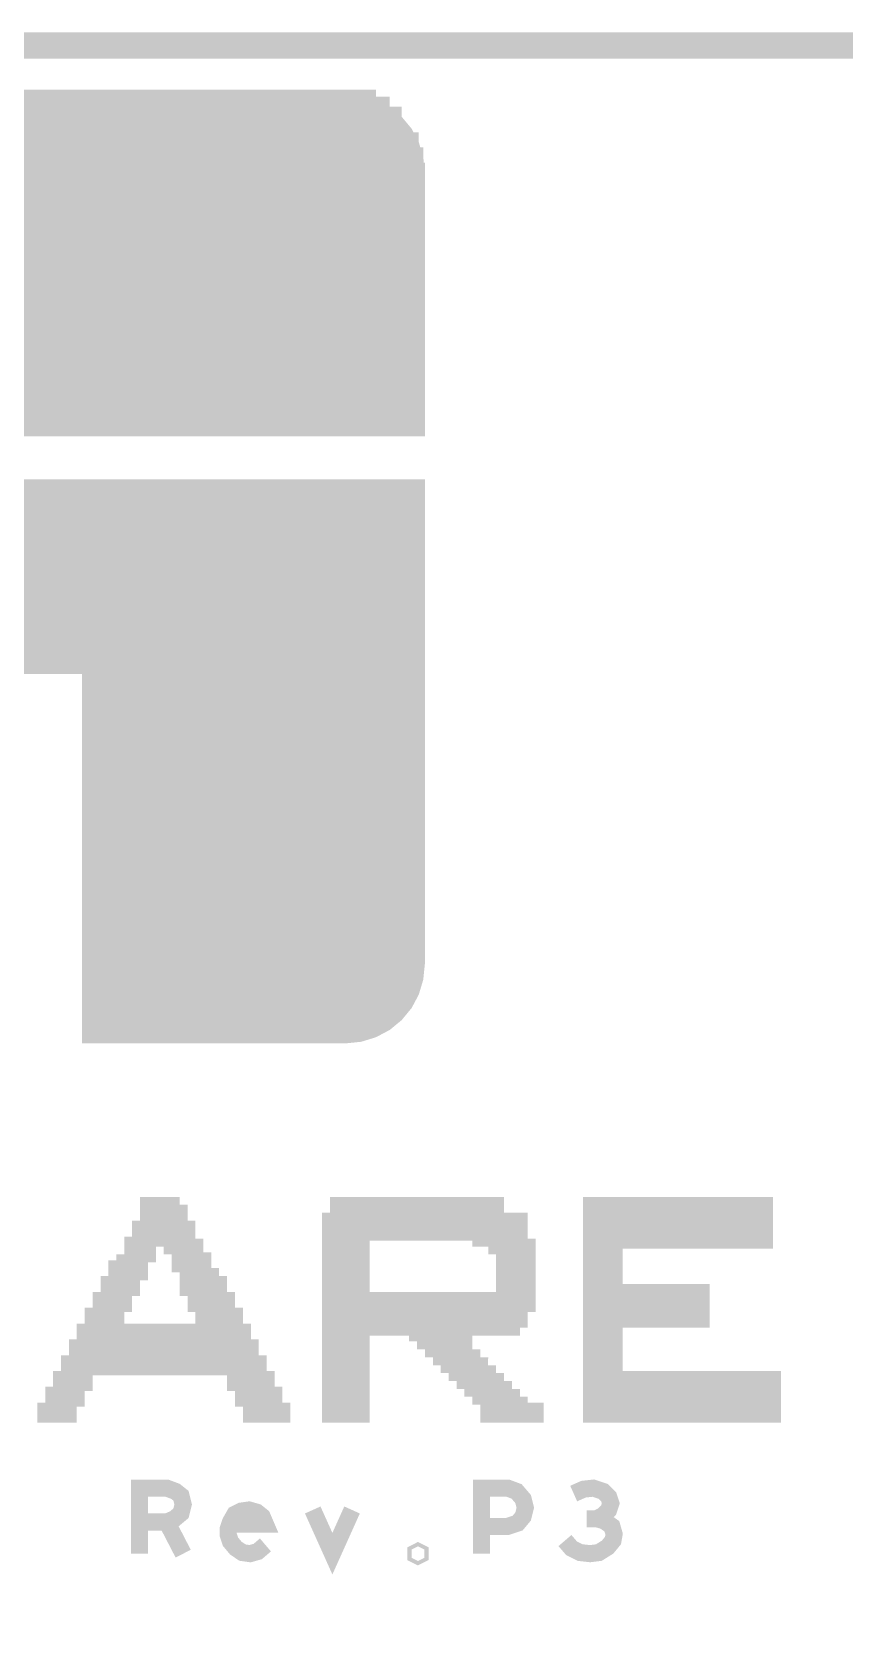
# Model space of a CAD drawing. Extents: x -0.1 to 55.1, y -0.1 to 48.1.
# Drawn here: x 15.04 to 21.24, y 35.8 to 48.1 of the extents above; entities that cross this region are included whole.
import ezdxf

# ---------------------------------------------------------------- set-up
doc = ezdxf.new("R2010")
doc.units = 0
doc.layers.add('MASK_TOP_ART', color=10, linetype='CONTINUOUS')
doc.layers.add('SILK_TOP_ART', color=11, linetype='CONTINUOUS')

msp = doc.modelspace()

# ---------------------------------------------------------------- linework, layer by layer
at = {"layer": 'MASK_TOP_ART', "const_width": 0.2}
msp.add_lwpolyline([(11, 0), (55, 0), (55, 48), (0, 48), (0, 0), (11, 0)], dxfattribs=at)
at = {"layer": 'SILK_TOP_ART'}
for points, const_width in [([(11, 0), (55, 0), (55, 48), (0, 48), (0, 0), (11, 0)], 0.2), ([(17.766, 47.532), (11.061, 47.532)], 0.1524), ([(17.662, 47.587), (11.165, 47.587)], 0.1524), ([(17.857, 47.456), (10.969, 47.456)], 0.1524), ([(17.988, 47.261), (10.839, 47.261)], 0.1524), ([(18.022, 47.147), (10.805, 47.147)], 0.1524), ([(18.034, 47.03), (10.792, 47.03)], 0.1524), ([(18.034, 44.616), (13.609, 44.616)], 0.1524), ([(16.164, 39.144), (15.862, 39.144)], 0.1524), ([(16.224, 39.084), (15.862, 39.084)], 0.1524), ([(18.638, 39.144), (17.31, 39.144)], 0.1524), ([(20.69, 39.144), (19.241, 39.144)], 0.1524), ([(20.69, 39.084), (19.241, 39.084)], 0.1524), ([(16.284, 38.963), (15.801, 38.963)], 0.1524), ([(18.819, 39.023), (17.25, 39.023)], 0.1524), ([(18.819, 38.963), (17.25, 38.963)], 0.1524), ([(20.69, 39.023), (19.241, 39.023)], 0.1524), ([(20.69, 38.963), (19.241, 38.963)], 0.1524), ([(15.983, 38.842), (15.741, 38.842)], 0.1524), ([(17.612, 38.903), (17.25, 38.903)], 0.1524), ([(17.612, 38.842), (17.25, 38.842)], 0.1524), ([(20.69, 38.903), (19.241, 38.903)], 0.1524), ([(19.543, 38.842), (19.241, 38.842)], 0.1524), ([(16.405, 38.722), (16.103, 38.722)], 0.1524), ([(17.612, 38.782), (17.25, 38.782)], 0.1524), ([(17.612, 38.722), (17.25, 38.722)], 0.1524), ([(18.879, 38.722), (18.578, 38.722)], 0.1524), ([(19.543, 38.782), (19.241, 38.782)], 0.1524), ([(19.543, 38.722), (19.241, 38.722)], 0.1524), ([(15.922, 38.661), (15.62, 38.661)], 0.1524), ([(16.465, 38.601), (16.164, 38.601)], 0.1524), ([(17.612, 38.661), (17.25, 38.661)], 0.1524), ([(17.612, 38.601), (17.25, 38.601)], 0.1524), ([(18.879, 38.661), (18.578, 38.661)], 0.1524), ([(18.879, 38.601), (18.578, 38.601)], 0.1524), ([(19.543, 38.661), (19.241, 38.661)], 0.1524), ([(19.543, 38.601), (19.241, 38.601)], 0.1524), ([(15.862, 38.541), (15.56, 38.541)], 0.1524), ([(16.526, 38.541), (16.164, 38.541)], 0.1524), ([(17.612, 38.541), (17.25, 38.541)], 0.1524), ([(17.612, 38.48), (17.25, 38.48)], 0.1524), ([(18.879, 38.541), (18.578, 38.541)], 0.1524), ([(19.543, 38.541), (19.241, 38.541)], 0.1524), ([(20.207, 38.48), (19.241, 38.48)], 0.1524), ([(15.801, 38.42), (15.5, 38.42)], 0.1524), ([(16.586, 38.42), (16.224, 38.42)], 0.1524), ([(18.879, 38.42), (17.25, 38.42)], 0.1524), ([(18.819, 38.36), (17.25, 38.36)], 0.1524), ([(20.207, 38.42), (19.241, 38.42)], 0.1524), ([(20.207, 38.36), (19.241, 38.36)], 0.1524), ([(15.741, 38.299), (15.439, 38.299)], 0.1524), ([(16.646, 38.299), (16.284, 38.299)], 0.1524), ([(18.819, 38.299), (17.25, 38.299)], 0.1524), ([(18.759, 38.239), (17.25, 38.239)], 0.1524), ([(20.207, 38.299), (19.241, 38.299)], 0.1524), ([(19.543, 38.239), (19.241, 38.239)], 0.1524), ([(16.707, 38.178), (15.379, 38.178)], 0.1524), ([(17.612, 38.178), (17.25, 38.178)], 0.1524), ([(17.612, 38.118), (17.25, 38.118)], 0.1524), ([(19.543, 38.178), (19.241, 38.178)], 0.1524), ([(19.543, 38.118), (19.241, 38.118)], 0.1524), ([(16.827, 37.937), (15.258, 37.937)], 0.1524), ([(16.767, 38.058), (15.319, 38.058)], 0.1524), ([(17.612, 38.058), (17.25, 38.058)], 0.1524), ([(17.612, 37.997), (17.25, 37.997)], 0.1524), ([(17.612, 37.937), (17.25, 37.937)], 0.1524), ([(19.543, 38.058), (19.241, 38.058)], 0.1524), ([(19.543, 37.997), (19.241, 37.997)], 0.1524), ([(19.543, 37.937), (19.241, 37.937)], 0.1524), ([(15.5, 37.816), (15.198, 37.816)], 0.1524), ([(16.888, 37.816), (16.526, 37.816)], 0.1524), ([(17.612, 37.877), (17.25, 37.877)], 0.1524), ([(17.612, 37.816), (17.25, 37.816)], 0.1524), ([(19.543, 37.877), (19.241, 37.877)], 0.1524), ([(20.75, 37.816), (19.241, 37.816)], 0.1524), ([(15.439, 37.696), (15.138, 37.696)], 0.1524), ([(16.948, 37.696), (16.586, 37.696)], 0.1524), ([(17.612, 37.756), (17.25, 37.756)], 0.1524), ([(17.612, 37.696), (17.25, 37.696)], 0.1524), ([(20.75, 37.756), (19.241, 37.756)], 0.1524), ([(20.75, 37.696), (19.241, 37.696)], 0.1524), ([(15.077, 37.575), (15.379, 37.575)], 0.1524), ([(16.646, 37.575), (17.008, 37.575)], 0.1524), ([(17.612, 37.635), (17.25, 37.635)], 0.1524), ([(17.25, 37.575), (17.612, 37.575)], 0.1524), ([(18.457, 37.575), (18.94, 37.575)], 0.1524), ([(20.75, 37.635), (19.241, 37.635)], 0.1524), ([(19.241, 37.575), (20.75, 37.575)], 0.1524), ([(15.8573, 36.5), (15.8573, 37), (16.0657, 37), (16.1323, 36.975), (16.174, 36.9417), (16.1907, 36.875), (16.174, 36.8083), (16.124, 36.7667), (16.0657, 36.7417), (15.8573, 36.7417)], 0.13), ([(18.4669, 36.5), (18.4669, 37), (18.6669, 37), (18.7336, 36.975), (18.7836, 36.9167), (18.8003, 36.85), (18.7836, 36.7833), (18.7419, 36.7333), (18.6669, 36.7083), (18.4669, 36.7083)], 0.13), ([(19.3443, 36.7667), (19.3943, 36.7917), (19.436, 36.8333), (19.4527, 36.8833), (19.436, 36.9333), (19.3943, 36.975), (19.3193, 37), (19.2443, 36.9917), (19.1693, 36.9583)], 0.13), ([(16.0657, 36.7417), (16.1907, 36.5)], 0.13), ([(16.5514, 36.725), (16.8181, 36.725), (16.7931, 36.7833), (16.7514, 36.8167), (16.6931, 36.8333), (16.6347, 36.825), (16.5847, 36.8), (16.5514, 36.7417), (16.5347, 36.6917), (16.5347, 36.6417), (16.5514, 36.5917), (16.5931, 36.5417), (16.6431, 36.5083), (16.7014, 36.5), (16.7597, 36.5167), (16.8181, 36.5667)], 0.13), ([(17.1788, 36.8333), (17.3288, 36.5), (17.4788, 36.8333)], 0.13), ([(19.1027, 36.6), (19.1527, 36.5417), (19.2193, 36.5083), (19.2943, 36.5), (19.361, 36.5083), (19.4277, 36.55), (19.4693, 36.6), (19.4777, 36.65), (19.461, 36.7083), (19.4027, 36.75), (19.3443, 36.7667), (19.2693, 36.7667)], 0.13), ([(17.9812, 36.4833), (17.9645, 36.4917), (17.9645, 36.5083), (17.9812, 36.5167), (17.9979, 36.5083), (17.9979, 36.4917), (17.9812, 36.4833)], 0.13)]:
    msp.add_lwpolyline(points, dxfattribs=dict(at, const_width=const_width))
for points in [[(11.16513, 47.58704), (11.278, 47.621), (17.66173, 47.58704), (17.549, 47.621)], [(11.27859, 47.62106), (11.396, 47.633), (17.54802, 47.62106), (17.431, 47.633)], [(11.27859, 47.62104), (11.27859, 47.62106), (17.54821, 47.62104), (17.54802, 47.62106)], [(14.4135, 47.62102), (11.27859, 47.62104), (17.54841, 47.62102), (17.54821, 47.62104)], [(17.54841, 47.621), (14.4135, 47.62102), (17.54841, 47.621), (17.54841, 47.62102)], [(10.96904, 47.45604), (11.061, 47.532), (17.8569, 47.45604), (17.766, 47.532)], [(11.061, 47.532), (11.06101, 47.532), (17.766, 47.532), (11.06101, 47.532)], [(11.06107, 47.53204), (11.165, 47.587), (17.76585, 47.53204), (17.66201, 47.587)], [(17.76592, 47.532), (11.06107, 47.53204), (17.76592, 47.532), (17.76585, 47.53204)], [(11.165, 47.587), (11.165, 47.587), (17.66201, 47.587), (11.165, 47.587)], [(17.66186, 47.587), (11.16513, 47.58704), (17.66186, 47.587), (17.66173, 47.58704)], [(10.83902, 47.26103), (10.89401, 47.36499), (17.98795, 47.26103), (17.93301, 47.36499)], [(10.89401, 47.36499), (10.89401, 47.365), (17.93301, 47.36499), (10.89401, 47.365)], [(10.89403, 47.36503), (10.969, 47.45599), (17.93293, 47.36503), (17.85701, 47.45599)], [(17.93296, 47.365), (10.89403, 47.36503), (17.93296, 47.365), (17.93293, 47.36503)], [(10.969, 47.45599), (10.96901, 47.456), (17.85701, 47.45599), (10.96901, 47.456)], [(17.85694, 47.456), (10.96904, 47.45604), (17.85694, 47.456), (17.8569, 47.45604)], [(10.80501, 47.14703), (10.83901, 47.26099), (18.02197, 47.14703), (17.98801, 47.26099)], [(10.83901, 47.26099), (10.83901, 47.261), (17.98801, 47.26099), (10.83901, 47.261)], [(17.98797, 47.261), (10.83902, 47.26103), (17.98797, 47.261), (17.98795, 47.26103)], [(10.792, 47.03002), (10.80501, 47.14698), (18.03398, 47.03002), (18.022, 47.14698)], [(18.02197, 47.147), (10.80501, 47.14703), (18.02197, 47.147), (18.02197, 47.14703)], [(10.80501, 47.14698), (10.80502, 47.147), (18.022, 47.14698), (10.80502, 47.147)], [(18.03398, 47.03), (10.792, 47.03002), (18.03398, 47.03), (18.03398, 47.03002)], [(10.79202, 47.02998), (10.79202, 47.03), (18.034, 47.02998), (10.79202, 47.03)], [(10.79202, 45.018), (10.79202, 47.02998), (18.03398, 45.018), (18.034, 47.02998)], [(10.79202, 45.01798), (10.79202, 45.018), (13.206, 45.01798), (18.03398, 45.018)], [(13.609, 43.20802), (13.60902, 44.61598), (18.03399, 43.20802), (18.034, 44.61598)], [(13.60902, 44.61598), (13.60902, 44.616), (18.034, 44.61598), (13.60902, 44.616)], [(15.41898, 43.208), (13.609, 43.20802), (18.03399, 43.208), (18.03399, 43.20802)], [(15.41902, 40.995), (15.41898, 43.208), (18.03398, 40.995), (18.03399, 43.208)], [(15.419, 40.87702), (15.41902, 40.99498), (18.02198, 40.87702), (18.034, 40.99498)], [(15.41902, 40.99498), (15.41902, 40.995), (18.034, 40.99498), (15.41902, 40.995)], [(18.02198, 40.877), (15.419, 40.87702), (18.02198, 40.877), (18.02198, 40.87702)], [(15.419, 40.76302), (15.41902, 40.87697), (17.98799, 40.76302), (18.02199, 40.87697)], [(15.41902, 40.87697), (15.41902, 40.877), (18.02199, 40.87697), (15.41902, 40.877)], [(17.98799, 40.763), (15.419, 40.76302), (17.98799, 40.763), (17.98799, 40.76302)], [(15.419, 40.66002), (15.41902, 40.76297), (17.933, 40.66002), (17.98798, 40.76297)], [(15.41902, 40.76297), (15.41902, 40.763), (17.98798, 40.76297), (15.41902, 40.763)], [(17.93299, 40.66), (15.419, 40.66002), (17.93299, 40.66), (17.933, 40.66002)], [(15.419, 40.56802), (15.41902, 40.65997), (17.85701, 40.56802), (17.93297, 40.65997)], [(15.41902, 40.65997), (15.41902, 40.66), (17.93297, 40.65997), (15.41902, 40.66)], [(17.85699, 40.568), (15.419, 40.56802), (17.85699, 40.568), (17.85701, 40.56802)], [(15.419, 40.49302), (15.41902, 40.56796), (17.76602, 40.49302), (17.85696, 40.56796)], [(17.76599, 40.493), (15.419, 40.49302), (17.76599, 40.493), (17.76602, 40.49302)], [(15.419, 40.43802), (15.41902, 40.49296), (17.66203, 40.43802), (17.76593, 40.49296)], [(15.41902, 40.56796), (15.41902, 40.568), (17.85696, 40.56796), (15.41902, 40.568)], [(15.41902, 40.49296), (15.41902, 40.493), (17.76593, 40.49296), (15.41902, 40.493)], [(17.662, 40.438), (15.419, 40.43802), (17.662, 40.438), (17.66203, 40.43802)], [(15.419, 40.40302), (15.41902, 40.43796), (17.54907, 40.40302), (17.66187, 40.43796)], [(17.549, 40.403), (15.419, 40.40302), (17.549, 40.403), (17.54907, 40.40302)], [(15.419, 40.39102), (15.41902, 40.40294), (17.4312, 40.39102), (17.54841, 40.40294)], [(17.431, 40.391), (15.419, 40.39102), (17.431, 40.391), (17.4312, 40.39102)], [(15.41902, 40.43796), (15.41902, 40.438), (17.66187, 40.43796), (15.41902, 40.438)], [(15.41902, 40.40296), (15.41902, 40.403), (17.54841, 40.40296), (15.41902, 40.403)], [(15.41902, 40.40294), (15.41902, 40.40296), (17.54841, 40.40294), (17.54841, 40.40296)], [(15.86202, 39.14398), (15.86202, 39.144), (16.164, 39.14398), (15.86202, 39.144)], [(15.86202, 39.084), (15.86202, 39.14398), (16.16398, 39.084), (16.164, 39.14398)], [(17.31002, 39.14398), (17.31002, 39.144), (18.638, 39.14398), (17.31002, 39.144)], [(17.31002, 39.084), (17.31002, 39.14398), (18.63798, 39.084), (18.638, 39.14398)], [(19.24102, 39.14398), (19.24102, 39.144), (20.69, 39.14398), (19.24102, 39.144)], [(19.24102, 39.084), (19.24102, 39.14398), (20.68998, 39.084), (20.69, 39.14398)], [(15.80102, 39.02298), (15.80102, 39.023), (16.284, 39.02298), (15.80102, 39.023)], [(15.80102, 38.963), (15.80102, 39.02298), (16.28398, 38.963), (16.284, 39.02298)], [(15.86202, 39.08398), (15.86202, 39.084), (16.224, 39.08398), (15.86202, 39.084)], [(15.86202, 39.023), (15.86202, 39.08398), (16.22398, 39.023), (16.224, 39.08398)], [(17.25002, 39.08398), (17.25002, 39.084), (18.759, 39.08398), (17.25002, 39.084)], [(17.25002, 39.023), (17.25002, 39.08398), (18.75898, 39.023), (18.759, 39.08398)], [(17.25002, 39.02298), (17.25002, 39.023), (18.819, 39.02298), (17.25002, 39.023)], [(17.25002, 38.963), (17.25002, 39.02298), (18.81898, 38.963), (18.819, 39.02298)], [(19.24102, 39.08398), (19.24102, 39.084), (20.69, 39.08398), (19.24102, 39.084)], [(19.24102, 39.023), (19.24102, 39.08398), (20.68998, 39.023), (20.69, 39.08398)], [(19.24102, 39.02298), (19.24102, 39.023), (20.69, 39.02298), (19.24102, 39.023)], [(19.24102, 38.963), (19.24102, 39.02298), (20.68998, 38.963), (20.69, 39.02298)], [(15.74102, 38.90298), (15.74102, 38.903), (16.345, 38.90298), (15.74102, 38.903)], [(15.74102, 38.842), (15.74102, 38.90298), (16.34498, 38.842), (16.345, 38.90298)], [(15.80102, 38.96298), (15.80102, 38.963), (16.284, 38.96298), (15.80102, 38.963)], [(15.80102, 38.903), (15.80102, 38.96298), (16.28398, 38.903), (16.284, 38.96298)], [(17.25002, 38.96298), (17.25002, 38.963), (18.819, 38.96298), (17.25002, 38.963)], [(17.25002, 38.903), (17.25002, 38.96298), (18.81898, 38.903), (18.819, 38.96298)], [(17.25002, 38.90298), (17.25002, 38.903), (17.612, 38.90298), (17.25002, 38.903)], [(17.25002, 38.842), (17.25002, 38.90298), (17.61198, 38.842), (17.612, 38.90298)], [(18.39602, 38.90298), (18.39602, 38.903), (18.879, 38.90298), (18.39602, 38.903)], [(18.39602, 38.842), (18.39602, 38.90298), (18.87898, 38.842), (18.879, 38.90298)], [(19.24102, 38.96298), (19.24102, 38.963), (20.69, 38.96298), (19.24102, 38.963)], [(19.24102, 38.903), (19.24102, 38.96298), (20.68998, 38.903), (20.69, 38.96298)], [(19.24102, 38.90298), (19.24102, 38.903), (20.69, 38.90298), (19.24102, 38.903)], [(19.24102, 38.842), (19.24102, 38.90298), (20.68998, 38.842), (20.69, 38.90298)], [(15.68102, 38.78198), (15.68102, 38.782), (15.983, 38.78198), (15.68102, 38.782)], [(15.68102, 38.722), (15.68102, 38.78198), (15.98298, 38.722), (15.983, 38.78198)], [(15.74102, 38.84198), (15.74102, 38.842), (15.983, 38.84198), (15.74102, 38.842)], [(15.74102, 38.782), (15.74102, 38.84198), (15.98298, 38.782), (15.983, 38.84198)], [(16.04302, 38.84198), (16.04302, 38.842), (16.345, 38.84198), (16.04302, 38.842)], [(16.04302, 38.782), (16.04302, 38.84198), (16.34498, 38.782), (16.345, 38.84198)], [(16.10302, 38.78198), (16.10302, 38.782), (16.405, 38.78198), (16.10302, 38.782)], [(16.10302, 38.722), (16.10302, 38.78198), (16.40498, 38.722), (16.405, 38.78198)], [(17.25002, 38.84198), (17.25002, 38.842), (17.612, 38.84198), (17.25002, 38.842)], [(17.25002, 38.782), (17.25002, 38.84198), (17.61198, 38.782), (17.612, 38.84198)], [(17.25002, 38.78198), (17.25002, 38.782), (17.612, 38.78198), (17.25002, 38.782)], [(17.25002, 38.722), (17.25002, 38.78198), (17.61198, 38.722), (17.612, 38.78198)], [(18.51702, 38.84198), (18.51702, 38.842), (18.879, 38.84198), (18.51702, 38.842)], [(18.51702, 38.782), (18.51702, 38.84198), (18.87898, 38.782), (18.879, 38.84198)], [(18.57802, 38.78198), (18.57802, 38.782), (18.879, 38.78198), (18.57802, 38.782)], [(18.57802, 38.722), (18.57802, 38.78198), (18.87898, 38.722), (18.879, 38.78198)], [(19.24102, 38.84198), (19.24102, 38.842), (19.543, 38.84198), (19.24102, 38.842)], [(19.24102, 38.782), (19.24102, 38.84198), (19.54298, 38.782), (19.543, 38.84198)], [(19.24102, 38.78198), (19.24102, 38.782), (19.543, 38.78198), (19.24102, 38.782)], [(19.24102, 38.722), (19.24102, 38.78198), (19.54298, 38.722), (19.543, 38.78198)], [(15.62002, 38.72198), (15.62002, 38.722), (15.922, 38.72198), (15.62002, 38.722)], [(15.62002, 38.661), (15.62002, 38.72198), (15.92198, 38.661), (15.922, 38.72198)], [(15.62002, 38.66098), (15.62002, 38.661), (15.922, 38.66098), (15.62002, 38.661)], [(15.62002, 38.601), (15.62002, 38.66098), (15.92198, 38.601), (15.922, 38.66098)], [(16.10302, 38.72198), (16.10302, 38.722), (16.405, 38.72198), (16.10302, 38.722)], [(16.10302, 38.661), (16.10302, 38.72198), (16.40498, 38.661), (16.405, 38.72198)], [(16.16402, 38.66098), (16.16402, 38.661), (16.465, 38.66098), (16.16402, 38.661)], [(16.16402, 38.601), (16.16402, 38.66098), (16.46498, 38.601), (16.465, 38.66098)], [(17.25002, 38.72198), (17.25002, 38.722), (17.612, 38.72198), (17.25002, 38.722)], [(17.25002, 38.661), (17.25002, 38.72198), (17.61198, 38.661), (17.612, 38.72198)], [(17.25002, 38.66098), (17.25002, 38.661), (17.612, 38.66098), (17.25002, 38.661)], [(17.25002, 38.601), (17.25002, 38.66098), (17.61198, 38.601), (17.612, 38.66098)], [(18.57802, 38.72198), (18.57802, 38.722), (18.879, 38.72198), (18.57802, 38.722)], [(18.57802, 38.661), (18.57802, 38.72198), (18.87898, 38.661), (18.879, 38.72198)], [(18.57802, 38.66098), (18.57802, 38.661), (18.879, 38.66098), (18.57802, 38.661)], [(18.57802, 38.601), (18.57802, 38.66098), (18.87898, 38.601), (18.879, 38.66098)], [(19.24102, 38.72198), (19.24102, 38.722), (19.543, 38.72198), (19.24102, 38.722)], [(19.24102, 38.661), (19.24102, 38.72198), (19.54298, 38.661), (19.543, 38.72198)], [(19.24102, 38.66098), (19.24102, 38.661), (19.543, 38.66098), (19.24102, 38.661)], [(19.24102, 38.601), (19.24102, 38.66098), (19.54298, 38.601), (19.543, 38.66098)], [(15.56002, 38.60098), (15.56002, 38.601), (15.862, 38.60098), (15.56002, 38.601)], [(15.56002, 38.541), (15.56002, 38.60098), (15.86198, 38.541), (15.862, 38.60098)], [(15.56002, 38.54098), (15.56002, 38.541), (15.862, 38.54098), (15.56002, 38.541)], [(15.56002, 38.48), (15.56002, 38.54098), (15.86198, 38.48), (15.862, 38.54098)], [(16.16402, 38.60098), (16.16402, 38.601), (16.465, 38.60098), (16.16402, 38.601)], [(16.16402, 38.541), (16.16402, 38.60098), (16.46498, 38.541), (16.465, 38.60098)], [(16.16402, 38.54098), (16.16402, 38.541), (16.526, 38.54098), (16.16402, 38.541)], [(16.16402, 38.48), (16.16402, 38.54098), (16.52598, 38.48), (16.526, 38.54098)], [(17.25002, 38.60098), (17.25002, 38.601), (17.612, 38.60098), (17.25002, 38.601)], [(17.25002, 38.541), (17.25002, 38.60098), (17.61198, 38.541), (17.612, 38.60098)], [(17.25002, 38.54098), (17.25002, 38.541), (17.612, 38.54098), (17.25002, 38.541)], [(17.25002, 38.48), (17.25002, 38.54098), (17.61198, 38.48), (17.612, 38.54098)], [(18.57802, 38.60098), (18.57802, 38.601), (18.879, 38.60098), (18.57802, 38.601)], [(18.57802, 38.541), (18.57802, 38.60098), (18.87898, 38.541), (18.879, 38.60098)], [(18.57802, 38.54098), (18.57802, 38.541), (18.879, 38.54098), (18.57802, 38.541)], [(18.57802, 38.48), (18.57802, 38.54098), (18.87898, 38.48), (18.879, 38.54098)], [(19.24102, 38.60098), (19.24102, 38.601), (19.543, 38.60098), (19.24102, 38.601)], [(19.24102, 38.541), (19.24102, 38.60098), (19.54298, 38.541), (19.543, 38.60098)], [(19.24102, 38.54098), (19.24102, 38.541), (19.543, 38.54098), (19.24102, 38.541)], [(19.24102, 38.48), (19.24102, 38.54098), (19.54298, 38.48), (19.543, 38.54098)], [(15.50002, 38.47998), (15.50002, 38.48), (15.801, 38.47998), (15.50002, 38.48)], [(15.50002, 38.42), (15.50002, 38.47998), (15.80098, 38.42), (15.801, 38.47998)], [(15.50002, 38.41998), (15.50002, 38.42), (15.801, 38.41998), (15.50002, 38.42)], [(15.50002, 38.36), (15.50002, 38.41998), (15.80098, 38.36), (15.801, 38.41998)], [(16.22402, 38.47998), (16.22402, 38.48), (16.526, 38.47998), (16.22402, 38.48)], [(16.22402, 38.42), (16.22402, 38.47998), (16.52598, 38.42), (16.526, 38.47998)], [(16.22402, 38.41998), (16.22402, 38.42), (16.586, 38.41998), (16.22402, 38.42)], [(16.22402, 38.36), (16.22402, 38.41998), (16.58598, 38.36), (16.586, 38.41998)], [(17.25002, 38.47998), (17.25002, 38.48), (17.612, 38.47998), (17.25002, 38.48)], [(17.25002, 38.42), (17.25002, 38.47998), (17.61198, 38.42), (17.612, 38.47998)], [(17.25002, 38.41998), (17.25002, 38.42), (18.879, 38.41998), (17.25002, 38.42)], [(17.25002, 38.36), (17.25002, 38.41998), (18.87898, 38.36), (18.879, 38.41998)], [(18.51702, 38.47998), (18.51702, 38.48), (18.879, 38.47998), (18.51702, 38.48)], [(18.51702, 38.42), (18.51702, 38.47998), (18.87898, 38.42), (18.879, 38.47998)], [(19.24102, 38.47998), (19.24102, 38.48), (20.207, 38.47998), (19.24102, 38.48)], [(19.24102, 38.42), (19.24102, 38.47998), (20.20698, 38.42), (20.207, 38.47998)], [(19.24102, 38.41998), (19.24102, 38.42), (20.207, 38.41998), (19.24102, 38.42)], [(19.24102, 38.36), (19.24102, 38.41998), (20.20698, 38.36), (20.207, 38.41998)], [(15.43902, 38.35998), (15.43902, 38.36), (15.741, 38.35998), (15.43902, 38.36)], [(15.43902, 38.299), (15.43902, 38.35998), (15.74098, 38.299), (15.741, 38.35998)], [(15.43902, 38.29898), (15.43902, 38.299), (15.741, 38.29898), (15.43902, 38.299)], [(15.43902, 38.239), (15.43902, 38.29898), (15.74098, 38.239), (15.741, 38.29898)], [(16.28402, 38.35998), (16.28402, 38.36), (16.586, 38.35998), (16.28402, 38.36)], [(16.28402, 38.299), (16.28402, 38.35998), (16.58598, 38.299), (16.586, 38.35998)], [(16.28402, 38.29898), (16.28402, 38.299), (16.646, 38.29898), (16.28402, 38.299)], [(16.28402, 38.239), (16.28402, 38.29898), (16.64598, 38.239), (16.646, 38.29898)], [(17.25002, 38.35998), (17.25002, 38.36), (18.819, 38.35998), (17.25002, 38.36)], [(17.25002, 38.299), (17.25002, 38.35998), (18.81898, 38.299), (18.819, 38.35998)], [(17.25002, 38.29898), (17.25002, 38.299), (18.819, 38.29898), (17.25002, 38.299)], [(17.25002, 38.239), (17.25002, 38.29898), (18.81898, 38.239), (18.819, 38.29898)], [(19.24102, 38.35998), (19.24102, 38.36), (20.207, 38.35998), (19.24102, 38.36)], [(19.24102, 38.299), (19.24102, 38.35998), (20.20698, 38.299), (20.207, 38.35998)], [(19.24102, 38.29898), (19.24102, 38.299), (20.207, 38.29898), (19.24102, 38.299)], [(19.24102, 38.239), (19.24102, 38.29898), (20.20698, 38.239), (20.207, 38.29898)], [(15.37902, 38.23898), (15.37902, 38.239), (15.681, 38.23898), (15.37902, 38.239)], [(15.37902, 38.178), (15.37902, 38.23898), (15.68098, 38.178), (15.681, 38.23898)], [(15.37902, 38.17798), (15.37902, 38.178), (16.707, 38.17798), (15.37902, 38.178)], [(15.37902, 38.118), (15.37902, 38.17798), (16.70698, 38.118), (16.707, 38.17798)], [(16.34502, 38.23898), (16.34502, 38.239), (16.707, 38.23898), (16.34502, 38.239)], [(16.34502, 38.178), (16.34502, 38.23898), (16.70698, 38.178), (16.707, 38.23898)], [(17.25002, 38.23898), (17.25002, 38.239), (18.759, 38.23898), (17.25002, 38.239)], [(17.25002, 38.178), (17.25002, 38.23898), (18.75898, 38.178), (18.759, 38.23898)], [(17.25002, 38.17798), (17.25002, 38.178), (17.612, 38.17798), (17.25002, 38.178)], [(17.25002, 38.118), (17.25002, 38.17798), (17.61198, 38.118), (17.612, 38.17798)], [(17.91402, 38.17798), (17.91402, 38.178), (18.396, 38.17798), (17.91402, 38.178)], [(17.91402, 38.118), (17.91402, 38.17798), (18.39598, 38.118), (18.396, 38.17798)], [(19.24102, 38.23898), (19.24102, 38.239), (19.543, 38.23898), (19.24102, 38.239)], [(19.24102, 38.178), (19.24102, 38.23898), (19.54298, 38.178), (19.543, 38.23898)], [(19.24102, 38.17798), (19.24102, 38.178), (19.543, 38.17798), (19.24102, 38.178)], [(19.24102, 38.118), (19.24102, 38.17798), (19.54298, 38.118), (19.543, 38.17798)], [(15.31902, 38.11798), (15.31902, 38.118), (16.767, 38.11798), (15.31902, 38.118)], [(15.31902, 38.058), (15.31902, 38.11798), (16.76698, 38.058), (16.767, 38.11798)], [(15.31902, 38.05798), (15.31902, 38.058), (16.767, 38.05798), (15.31902, 38.058)], [(15.31902, 37.997), (15.31902, 38.05798), (16.76698, 37.997), (16.767, 38.05798)], [(17.25002, 38.11798), (17.25002, 38.118), (17.612, 38.11798), (17.25002, 38.118)], [(17.25002, 38.058), (17.25002, 38.11798), (17.61198, 38.058), (17.612, 38.11798)], [(17.25002, 38.05798), (17.25002, 38.058), (17.612, 38.05798), (17.25002, 38.058)], [(17.25002, 37.997), (17.25002, 38.05798), (17.61198, 37.997), (17.612, 38.05798)], [(17.97402, 38.11798), (17.97402, 38.118), (18.396, 38.11798), (17.97402, 38.118)], [(17.97402, 38.058), (17.97402, 38.11798), (18.39598, 38.058), (18.396, 38.11798)], [(18.03402, 38.05798), (18.03402, 38.058), (18.457, 38.05798), (18.03402, 38.058)], [(18.03402, 37.997), (18.03402, 38.05798), (18.45698, 37.997), (18.457, 38.05798)], [(19.24102, 38.11798), (19.24102, 38.118), (19.543, 38.11798), (19.24102, 38.118)], [(19.24102, 38.058), (19.24102, 38.11798), (19.54298, 38.058), (19.543, 38.11798)], [(19.24102, 38.05798), (19.24102, 38.058), (19.543, 38.05798), (19.24102, 38.058)], [(19.24102, 37.997), (19.24102, 38.05798), (19.54298, 37.997), (19.543, 38.05798)], [(15.25802, 37.99698), (15.25802, 37.997), (16.827, 37.99698), (15.25802, 37.997)], [(15.25802, 37.937), (15.25802, 37.99698), (16.82698, 37.937), (16.827, 37.99698)], [(15.25802, 37.93698), (15.25802, 37.937), (16.827, 37.93698), (15.25802, 37.937)], [(15.25802, 37.877), (15.25802, 37.93698), (16.82698, 37.877), (16.827, 37.93698)], [(17.25002, 37.99698), (17.25002, 37.997), (17.612, 37.99698), (17.25002, 37.997)], [(17.25002, 37.937), (17.25002, 37.99698), (17.61198, 37.937), (17.612, 37.99698)], [(17.25002, 37.93698), (17.25002, 37.937), (17.612, 37.93698), (17.25002, 37.937)], [(17.25002, 37.877), (17.25002, 37.93698), (17.61198, 37.877), (17.612, 37.93698)], [(18.09502, 37.99698), (18.09502, 37.997), (18.517, 37.99698), (18.09502, 37.997)], [(18.09502, 37.937), (18.09502, 37.99698), (18.51698, 37.937), (18.517, 37.99698)], [(18.15502, 37.93698), (18.15502, 37.937), (18.578, 37.93698), (18.15502, 37.937)], [(18.15502, 37.877), (18.15502, 37.93698), (18.57798, 37.877), (18.578, 37.93698)], [(19.24102, 37.99698), (19.24102, 37.997), (19.543, 37.99698), (19.24102, 37.997)], [(19.24102, 37.937), (19.24102, 37.99698), (19.54298, 37.937), (19.543, 37.99698)], [(19.24102, 37.93698), (19.24102, 37.937), (19.543, 37.93698), (19.24102, 37.937)], [(19.24102, 37.877), (19.24102, 37.93698), (19.54298, 37.877), (19.543, 37.93698)], [(15.19802, 37.87698), (15.19802, 37.877), (15.5, 37.87698), (15.19802, 37.877)], [(15.19802, 37.816), (15.19802, 37.87698), (15.49998, 37.816), (15.5, 37.87698)], [(15.19802, 37.81598), (15.19802, 37.816), (15.5, 37.81598), (15.19802, 37.816)], [(15.19802, 37.756), (15.19802, 37.81598), (15.49998, 37.756), (15.5, 37.81598)], [(16.52602, 37.87698), (16.52602, 37.877), (16.888, 37.87698), (16.52602, 37.877)], [(16.52602, 37.816), (16.52602, 37.87698), (16.88798, 37.816), (16.888, 37.87698)], [(16.52602, 37.81598), (16.52602, 37.816), (16.888, 37.81598), (16.52602, 37.816)], [(16.52602, 37.756), (16.52602, 37.81598), (16.88798, 37.756), (16.888, 37.81598)], [(17.25002, 37.87698), (17.25002, 37.877), (17.612, 37.87698), (17.25002, 37.877)], [(17.25002, 37.816), (17.25002, 37.87698), (17.61198, 37.816), (17.612, 37.87698)], [(17.25002, 37.81598), (17.25002, 37.816), (17.612, 37.81598), (17.25002, 37.816)], [(17.25002, 37.756), (17.25002, 37.81598), (17.61198, 37.756), (17.612, 37.81598)], [(18.21502, 37.87698), (18.21502, 37.877), (18.638, 37.87698), (18.21502, 37.877)], [(18.21502, 37.816), (18.21502, 37.87698), (18.63798, 37.816), (18.638, 37.87698)], [(18.27602, 37.81598), (18.27602, 37.816), (18.698, 37.81598), (18.27602, 37.816)], [(18.27602, 37.756), (18.27602, 37.81598), (18.69798, 37.756), (18.698, 37.81598)], [(19.24102, 37.87698), (19.24102, 37.877), (19.543, 37.87698), (19.24102, 37.877)], [(19.24102, 37.816), (19.24102, 37.87698), (19.54298, 37.816), (19.543, 37.87698)], [(19.24102, 37.81598), (19.24102, 37.816), (20.75, 37.81598), (19.24102, 37.816)], [(19.24102, 37.756), (19.24102, 37.81598), (20.74998, 37.756), (20.75, 37.81598)], [(15.13802, 37.75598), (15.13802, 37.756), (15.439, 37.75598), (15.13802, 37.756)], [(15.13802, 37.696), (15.13802, 37.75598), (15.43898, 37.696), (15.439, 37.75598)], [(15.13802, 37.69598), (15.13802, 37.696), (15.439, 37.69598), (15.13802, 37.696)], [(15.13802, 37.635), (15.13802, 37.69598), (15.43898, 37.635), (15.439, 37.69598)], [(16.58602, 37.75598), (16.58602, 37.756), (16.948, 37.75598), (16.58602, 37.756)], [(16.58602, 37.696), (16.58602, 37.75598), (16.94798, 37.696), (16.948, 37.75598)], [(16.58602, 37.69598), (16.58602, 37.696), (16.948, 37.69598), (16.58602, 37.696)], [(16.58602, 37.635), (16.58602, 37.69598), (16.94798, 37.635), (16.948, 37.69598)], [(17.25002, 37.75598), (17.25002, 37.756), (17.612, 37.75598), (17.25002, 37.756)], [(17.25002, 37.696), (17.25002, 37.75598), (17.61198, 37.696), (17.612, 37.75598)], [(17.25002, 37.69598), (17.25002, 37.696), (17.612, 37.69598), (17.25002, 37.696)], [(17.25002, 37.635), (17.25002, 37.69598), (17.61198, 37.635), (17.612, 37.69598)], [(18.33602, 37.75598), (18.33602, 37.756), (18.759, 37.75598), (18.33602, 37.756)], [(18.33602, 37.696), (18.33602, 37.75598), (18.75898, 37.696), (18.759, 37.75598)], [(18.39602, 37.69598), (18.39602, 37.696), (18.819, 37.69598), (18.39602, 37.696)], [(18.39602, 37.635), (18.39602, 37.69598), (18.81898, 37.635), (18.819, 37.69598)], [(19.24102, 37.75598), (19.24102, 37.756), (20.75, 37.75598), (19.24102, 37.756)], [(19.24102, 37.696), (19.24102, 37.75598), (20.74998, 37.696), (20.75, 37.75598)], [(19.24102, 37.69598), (19.24102, 37.696), (20.75, 37.69598), (19.24102, 37.696)], [(19.24102, 37.635), (19.24102, 37.69598), (20.74998, 37.635), (20.75, 37.69598)], [(15.07702, 37.63498), (15.07702, 37.635), (15.379, 37.63498), (15.07702, 37.635)], [(15.07702, 37.575), (15.07702, 37.63498), (15.37898, 37.575), (15.379, 37.63498)], [(16.64602, 37.63498), (16.64602, 37.635), (17.008, 37.63498), (16.64602, 37.635)], [(16.64602, 37.575), (16.64602, 37.63498), (17.00798, 37.575), (17.008, 37.63498)], [(17.25002, 37.63498), (17.25002, 37.635), (17.612, 37.63498), (17.25002, 37.635)], [(17.25002, 37.575), (17.25002, 37.63498), (17.61198, 37.575), (17.612, 37.63498)], [(18.45702, 37.63498), (18.45702, 37.635), (18.94, 37.63498), (18.45702, 37.635)], [(18.45702, 37.575), (18.45702, 37.63498), (18.93998, 37.575), (18.94, 37.63498)], [(19.24102, 37.63498), (19.24102, 37.635), (20.75, 37.63498), (19.24102, 37.635)], [(19.24102, 37.575), (19.24102, 37.63498), (20.74998, 37.575), (20.75, 37.63498)]]:
    msp.add_solid(points, dxfattribs=at)

doc.saveas('drawing.dxf')
